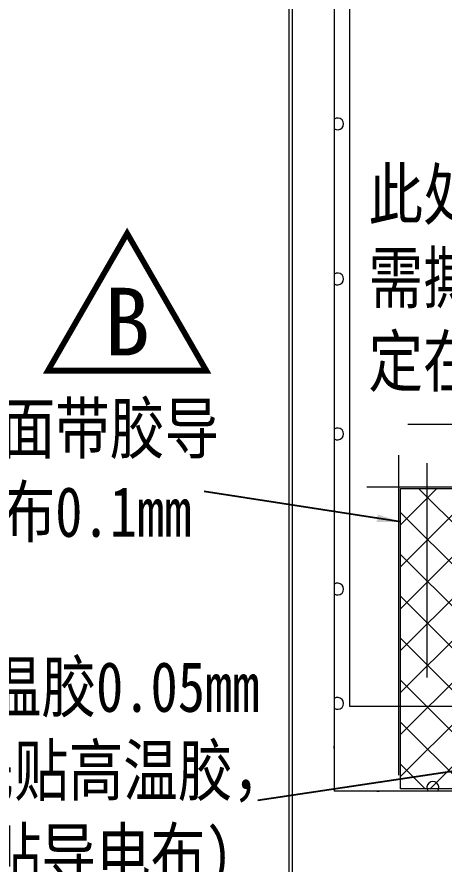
# Model space of a CAD drawing. Header units: inches. Extents: x 4091 to 6273, y -6229 to -5636.
# Drawn here: x 6040.8 to 6067.9, y -5939.5 to -5885.9 of the extents above; entities that cross this region are included whole.
import ezdxf
from ezdxf.lldxf.tags import DXFTag

# ---------------------------------------------------------------- set-up
doc = ezdxf.new("R2010")
doc.units = ezdxf.units.IN
doc.header["$LTSCALE"] = 0.5
doc.header["$MEASUREMENT"] = 0
doc.layers.get('0').update_dxf_attribs({"lineweight": 0})
doc.layers.add('BL1_Housing', color=7, linetype='Continuous')
doc.layers.add('导电胶', color=142, linetype='Continuous')
for name, color, linetype, lineweight in [('COVER LENS', 6, 'Continuous', 0), ('LCM', 2, 'Continuous', 0), ('SENSOR', 7, 'Continuous', 0), ('标注', 3, 'Continuous', 13)]:
    doc.layers.add(name, color=color, linetype=linetype, lineweight=lineweight)
doc.styles.get("Standard").update_dxf_attribs({"font": ''})
doc.styles.add('宋体', font='', dxfattribs={"width": 0.8, "height": 3.5})
doc.styles.add('文字', font='simhei.ttf')
doc.styles.get('Standard').set_extended_font_data('SimSun')
doc.styles.get('宋体').set_extended_font_data('SimSun')
tags = doc.linetypes.add('JIS_02_0.7', pattern=[1.35, 0.75, -0.6]).pattern_tags.tags
tags[6:7] = [DXFTag(74, 4), DXFTag(75, 0), DXFTag(340, '0'), DXFTag(46, 1.0), DXFTag(50, 0.0), DXFTag(44, 0.0), DXFTag(45, 0.0)]
tags[4:5] = [DXFTag(74, 4), DXFTag(75, 0), DXFTag(340, '0'), DXFTag(46, 1.0), DXFTag(50, 0.0), DXFTag(44, 0.0), DXFTag(45, 0.0)]
doc.dimstyles.new('123', dxfattribs={"dimtxt": 1.5, "dimasz": 1.2, "dimexe": 0.5, "dimexo": 0.5, "dimgap": 0.8, "dimtad": 1, "dimdsep": 46, "dimtxsty": 'Standard', "dimcen": 2.5, "dimadec": 0, "dimazin": 0, "dimtp": 0.01, "dimtm": 0.01, "dimtfac": 1, "dimtofl": 0, "dimtmove": 0, "dimatfit": 3, "dimfxl": 1, "dimtolj": 1, "dimtzin": 0, "dimarcsym": 0})

msp = doc.modelspace()

# ---------------------------------------------------------------- hatches: boundary and pattern name
at = {"layer": '导电胶', "linetype": 'ByBlock', "lineweight": 5}
h = msp.add_hatch(dxfattribs=at)
h.set_pattern_fill('ANSI37', color=136, scale=15, style=0)
h.set_pattern_definition([(45, (-916.2841, 753.9246), (-1.3258252, 1.3258252), []), (135, (-916.2841, 753.9246), (-1.3258252, -1.3258252), [])])
h.paths.add_polyline_path([(6065.1202, -5915.7203), (6121.1202, -5915.7203), (6121.1202, -5934.7203), (6065.1202, -5934.7203)])

# ---------------------------------------------------------------- linework, layer by layer
at = {"color": 1, "lineweight": 0, "const_width": 0.3629}
msp.add_lwpolyline([(6052.8275, -5908.2751), (6047.8163, -5899.5955), (6042.8051, -5908.2751)], close=True, dxfattribs=at)
at = {"layer": 'BL1_Housing', "color": 6, "linetype": 'ByBlock', "lineweight": 5}
for p, q in [((6065.5831, -5911.6641), (6120.5256, -5911.6641)), ((6066.7722, -5914.1162), (6066.7722, -5927.672))]:
    msp.add_line(p, q, dxfattribs=at)
at = {"layer": 'COVER LENS', "lineweight": 0}
msp.add_lwpolyline([(6128.0752, -5796.6961), (6128.0752, -5939.8961, -0.4142136), (6126.1752, -5941.7961), (6059.9752, -5941.7961, -0.4142136), (6058.0752, -5939.8961), (6058.0752, -5796.6961, -0.4142136), (6059.9752, -5794.7961), (6126.1752, -5794.7961, -0.4142136)], format="xyb", close=True, dxfattribs=at)
at = {"layer": 'COVER LENS', "color": 1, "lineweight": 0}
msp.add_lwpolyline([(6124.2672, -5805.2121), (6061.8832, -5805.2121), (6061.8832, -5929.4801), (6124.2672, -5929.4801)], close=True, dxfattribs=at)
at = {"layer": 'LCM'}
for p, q in [((6060.9172, -5804.2693), (6060.9172, -5934.8513)), ((6060.9172, -5932.1507), (6060.9172, -5932.0093)), ((6060.9172, -5932.1507), (6060.9172, -5932.0093)), ((6063.6178, -5934.8513), (6063.7592, -5934.8513)), ((6063.6178, -5934.8513), (6063.7592, -5934.8513))]:
    msp.add_line(p, q, dxfattribs=at)
at = {"layer": 'LCM', "linetype": 'JIS_02_0.7', "ltscale": 6}
for p, q in [((6065.0202, -5933.8513), (6065.0202, -5913.6127)), ((6062.979, -5915.6203), (6123.0921, -5915.6203))]:
    msp.add_line(p, q, dxfattribs=at)
at = {"layer": 'LCM'}
msp.add_lwpolyline([(6125.2332, -5934.8513), (6060.9172, -5934.8513)], dxfattribs=at)
for centre, start, end in [((6061.1422, -5892.6767), 233.1301, 126.8699), ((6061.1422, -5902.4767), 233.1301, 126.8699), ((6061.1422, -5912.2767), 233.1301, 126.8699), ((6061.1422, -5922.0767), 233.1301, 126.8699), ((6061.1422, -5929.3048), 233.1301, 126.8699), ((6067.1631, -5934.6263), 323.1301, 216.8699)]:
    msp.add_arc(centre, 0.375, start, end, dxfattribs=at)
at = {"layer": 'SENSOR'}
msp.add_lwpolyline([(6126.1752, -5941.5961), (6059.9752, -5941.5961, -0.4142136), (6058.2752, -5939.8961), (6058.2752, -5796.6961, -0.4142136), (6059.9752, -5794.9961), (6126.1752, -5794.9961, -0.4142136), (6127.8752, -5796.6961), (6127.8752, -5939.8961, -0.4142136), (6126.1752, -5941.5961)], format="xyb", dxfattribs=at)
at = {"layer": '导电胶', "color": 136, "linetype": 'ByBlock', "lineweight": 5}
msp.add_lwpolyline([(6065.1202, -5915.7203), (6121.1202, -5915.7203), (6121.1202, -5934.7003), (6065.1202, -5934.7003)], close=True, dxfattribs=at)

# ---------------------------------------------------------------- texts
at = {"color": 1, "char_height": 3.168, "width": 67.420022, "attachment_point": 1, "style": '宋体'}
for s, insert in [('此处导电胶\\P需撕离型纸固\\P定在背光上', (6063.0841, -5895.5353)), ('单面带胶导\\P电布0.1mm', (6036.3509, -5910.3276)), ('高温胶0.05mm\\P(先贴高温胶，\\P再贴导电布)', (6035.4778, -5926.6734))]:
    msp.add_mtext(s, dxfattribs=dict(at, insert=insert))
at = {"color": 1, "lineweight": 0, "insert": (6046.3575, -5903.0335), "char_height": 4.2802, "width": 173.561729, "attachment_point": 1, "style": '文字'}
msp.add_mtext('B', dxfattribs=at)

# ---------------------------------------------------------------- leaders
at = {"layer": '标注'}
for points in [[(6065.1202, -5917.8325), (6052.6969, -5915.9178)], [(6077.9752, -5932.1928), (6056.0975, -5935.4368)]]:
    msp.add_leader(points, dimstyle='123', override={"dimtxt": 2.5, "dimasz": 1.5, "dimtad": 0, "dimdec": 3, "dimtxsty": '宋体', "dimtdec": 3, "dimfxl": 0.5, "dimarcsym": 1}, dxfattribs=at)
at = {"layer": '标注', "color": 3}
msp.add_leader([(6074.7454, -5932.5146), (6062.0851, -5951.0544)], dimstyle='123', override={"dimtxt": 2.5, "dimasz": 1.5, "dimgap": 0.8, "dimtad": 0, "dimdec": 3, "dimtxsty": '宋体', "dimtdec": 3, "dimfxl": 0.5, "dimarcsym": 1}, dxfattribs=at)

doc.saveas('drawing.dxf')
